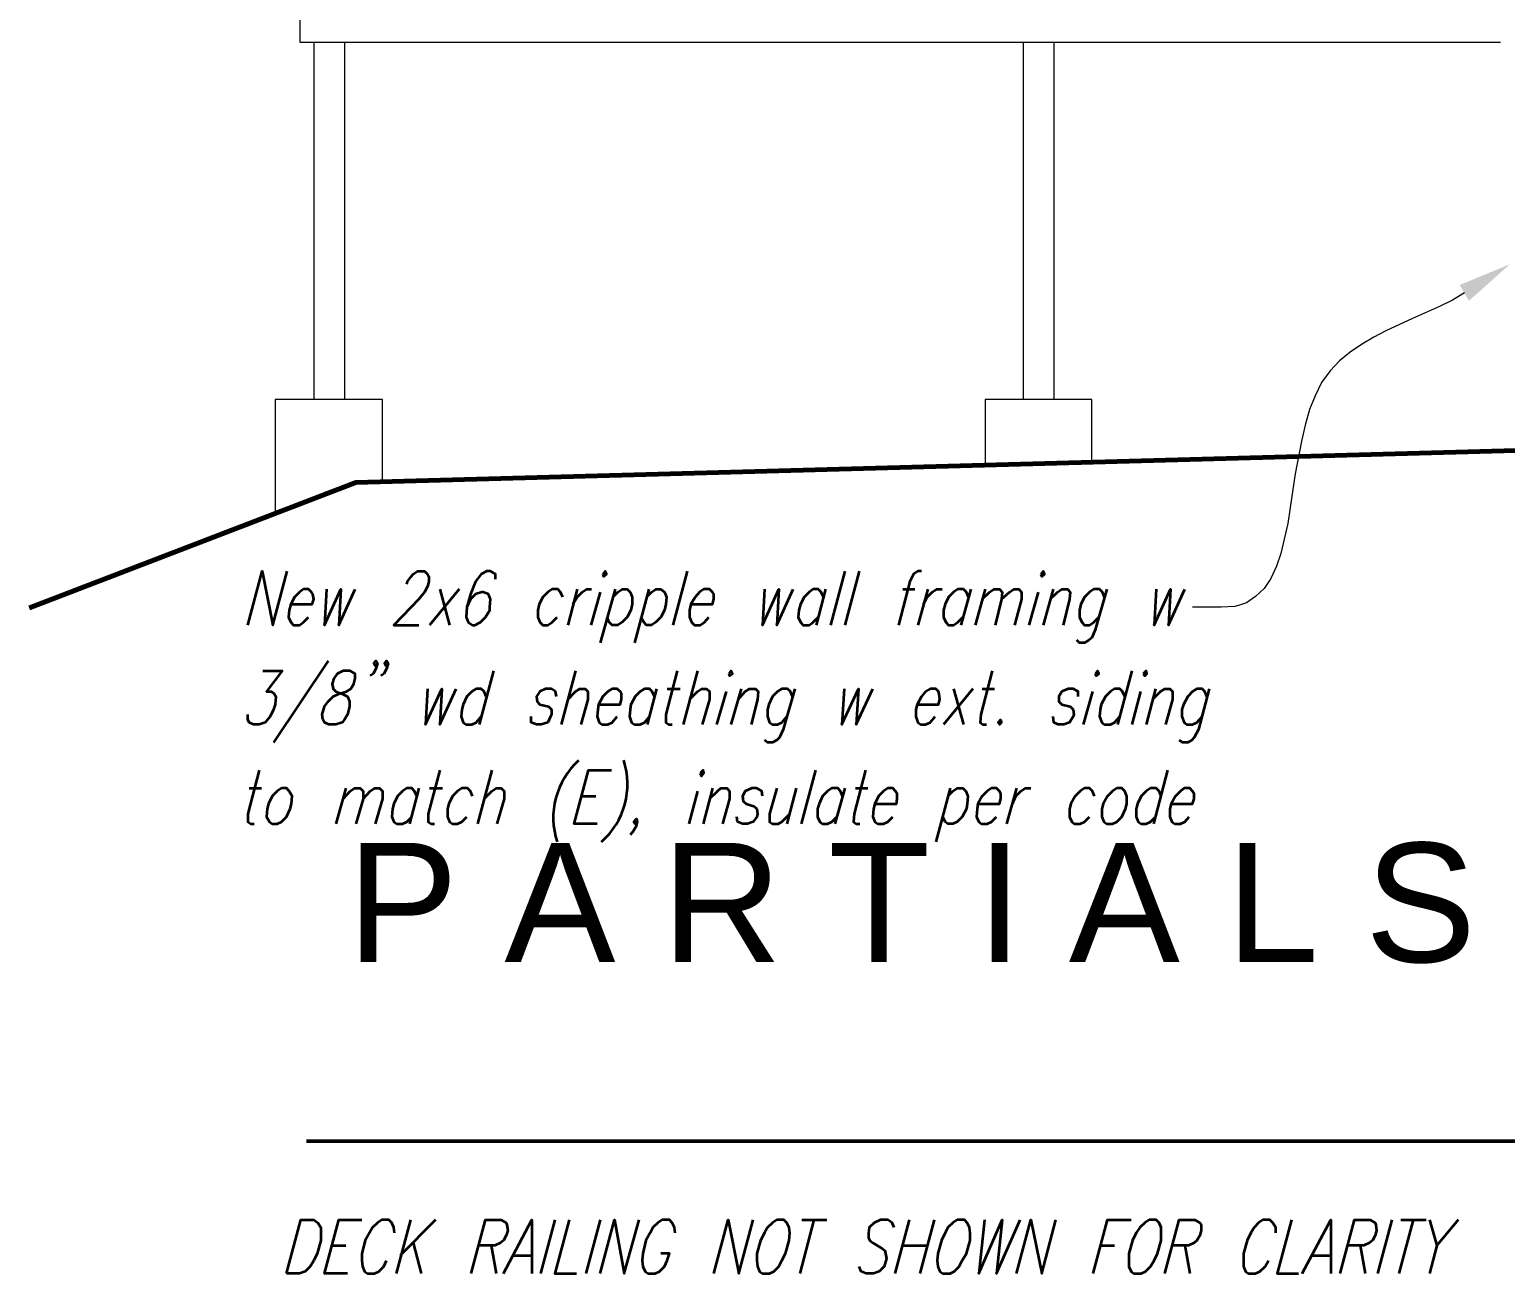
# Model space of a CAD drawing. Header units: inches. Extents: x 1543 to 43489, y -26 to 5775.
# Drawn here: x 2374.3 to 2546.2, y 2881.5 to 3026.4 of the extents above; entities that cross this region are included whole.
import ezdxf

# ---------------------------------------------------------------- set-up
doc = ezdxf.new("R2010")
doc.units = ezdxf.units.IN
doc.header["$LTSCALE"] = 0.5
doc.header["$MEASUREMENT"] = 0
for name, color, linetype in [('PDF_C-TOPO', 7, 'Continuous'), ('PDF_Hatch-boards', 7, 'Continuous'), ('PDF_Layer6', 7, 'Continuous'), ('PDF_LEADER', 7, 'Continuous'), ('PDF_Text', 7, 'Continuous'), ('PDF_TEXT3', 7, 'Continuous')]:
    doc.layers.add(name, color=color, linetype=linetype)
doc.styles.add('PDF Arial', font='arial.ttf')

msp = doc.modelspace()

# ---------------------------------------------------------------- linework, layer by layer
at = {"layer": 'PDF_C-TOPO', "lineweight": 60}
msp.add_lwpolyline([(2374.28, 2959.03), (2412.31, 2973.63), (2547.5, 2977.38), (2412.31, 2973.63)], close=True, dxfattribs=at)
at = {"layer": 'PDF_Hatch-boards', "lineweight": 5}
for points in [[(2545.66, 3024.92), (2405.8, 3024.92), (2405.8, 3034.01), (2545.75, 3034.01)], [(2407.39, 3024.92), (2407.39, 2983.3)], [(2410.97, 3024.92), (2410.97, 2983.3)], [(2490.04, 3024.92), (2490.04, 2983.3)], [(2493.62, 3024.92), (2493.62, 2983.3)], [(2415.39, 2973.71), (2415.39, 2983.3), (2402.88, 2983.3), (2402.88, 2969.96)], [(2498.04, 2975.96), (2498.04, 2983.3), (2485.62, 2983.3), (2485.62, 2975.63)]]:
    msp.add_lwpolyline(points, dxfattribs=at)
at = {"layer": 'PDF_Layer6', "lineweight": 50}
msp.add_lwpolyline([(2406.55, 2896.9), (2919.38, 2896.9)], dxfattribs=at)
at = {"layer": 'PDF_LEADER', "lineweight": 20}
msp.add_lwpolyline([(2541.49, 2995.73), (2540.08, 2994.89), (2538.58, 2994.14), (2535.41, 2992.73), (2532.32, 2991.31), (2530.9, 2990.56), (2529.49, 2989.72), (2528.15, 2988.81), (2526.9, 2987.8), (2525.82, 2986.64), (2524.81, 2985.3), (2524.06, 2983.72), (2523.4, 2982.13), (2522.9, 2980.3), (2522.48, 2978.46), (2521.73, 2974.63), (2521.15, 2970.71), (2520.9, 2968.87), (2520.48, 2967.04), (2520.06, 2965.37), (2519.56, 2963.87), (2518.89, 2962.45), (2518.14, 2961.28), (2517.14, 2960.37), (2516.06, 2959.62), (2515.39, 2959.37), (2514.72, 2959.2), (2513.14, 2959.12), (2509.8, 2959.12)], dxfattribs=at)
at = {"layer": 'PDF_LEADER', "transparency": 33554559}
msp.add_solid([(2542, 2994.81), (2546.75, 2999.06), (2540.91, 2996.65)], dxfattribs=at)
at = {"layer": 'PDF_TEXT3', "lineweight": 35}
for points in [[(2399.71, 2957.03), (2401.38, 2963.29), (2402.63, 2957.03), (2404.3, 2963.29)], [(2418.23, 2961.78), (2418.31, 2962.12), (2418.73, 2962.7), (2418.98, 2962.95), (2419.48, 2963.29), (2420.31, 2963.29), (2420.65, 2962.95), (2420.82, 2962.7), (2420.82, 2962.12), (2420.65, 2961.53), (2420.31, 2960.87), (2419.65, 2960.03), (2416.73, 2957.03), (2419.65, 2957.03)], [(2428.57, 2962.37), (2428.57, 2962.95), (2427.99, 2963.29), (2427.57, 2963.29), (2426.9, 2962.95), (2426.24, 2962.12), (2425.65, 2960.62), (2425.24, 2959.12), (2425.15, 2957.95), (2425.4, 2957.36), (2425.9, 2957.03), (2426.15, 2957.03), (2426.82, 2957.36), (2427.4, 2957.95), (2427.9, 2958.78), (2427.9, 2959.12), (2427.99, 2960.03), (2427.74, 2960.62), (2427.15, 2960.87), (2426.99, 2960.87), (2426.24, 2960.62), (2425.65, 2960.03), (2425.24, 2959.12)], [(2450.92, 2963.29), (2449.25, 2957.03)], [(2469.27, 2963.29), (2467.6, 2957.03)], [(2470.94, 2963.29), (2469.27, 2957.03)], [(2478.19, 2963.29), (2477.78, 2963.29), (2477.28, 2962.95), (2476.86, 2962.12), (2475.53, 2957.03)], [(2404.72, 2959.45), (2407.22, 2959.45), (2407.39, 2960.03), (2407.3, 2960.62), (2407.14, 2960.87), (2406.8, 2961.2), (2406.22, 2961.2), (2405.72, 2960.87), (2405.14, 2960.28), (2404.72, 2959.45), (2404.55, 2958.78), (2404.47, 2957.95), (2404.72, 2957.36), (2405.05, 2957.03), (2405.72, 2957.03), (2406.22, 2957.36), (2406.8, 2957.95)], [(2408.89, 2961.2), (2408.64, 2957.03), (2410.56, 2961.2), (2410.31, 2957.03), (2412.22, 2961.2)], [(2424.32, 2961.2), (2420.9, 2957.03)], [(2422.07, 2961.2), (2423.23, 2957.03)], [(2436.41, 2960.28), (2436.16, 2960.87), (2435.83, 2961.2), (2435.16, 2961.2), (2434.66, 2960.87), (2434.08, 2960.28), (2433.66, 2959.45), (2433.49, 2958.78), (2433.49, 2957.95), (2433.74, 2957.36), (2434.08, 2957.03), (2434.66, 2957.03), (2435.16, 2957.36), (2435.74, 2957.95)], [(2438.08, 2961.2), (2436.99, 2957.03)], [(2437.58, 2959.45), (2438.08, 2960.28), (2438.66, 2960.87), (2439.16, 2961.2), (2439.75, 2961.2)], [(2440.75, 2960.87), (2439.66, 2957.03)], [(2442.5, 2961.2), (2440.75, 2954.95)], [(2442.25, 2960.28), (2442.83, 2960.87), (2443.33, 2961.2), (2443.92, 2961.2), (2444.25, 2960.87), (2444.5, 2960.28), (2444.5, 2959.45), (2444.33, 2958.78), (2443.92, 2957.95), (2443.33, 2957.36), (2442.83, 2957.03), (2442.17, 2957.03), (2441.83, 2957.36), (2441.58, 2957.95)], [(2446.42, 2961.2), (2444.75, 2954.95)], [(2446.17, 2960.28), (2446.75, 2960.87), (2447.25, 2961.2), (2447.84, 2961.2), (2448.25, 2960.87), (2448.5, 2960.28), (2448.42, 2959.45), (2448.25, 2958.78), (2447.84, 2957.95), (2447.25, 2957.36), (2446.75, 2957.03), (2446.17, 2957.03), (2445.84, 2957.36), (2445.5, 2957.95)], [(2451.34, 2959.45), (2453.84, 2959.45), (2454.01, 2960.03), (2454.01, 2960.62), (2453.84, 2960.87), (2453.51, 2961.2), (2452.84, 2961.2), (2452.34, 2960.87), (2451.84, 2960.28), (2451.34, 2959.45), (2451.17, 2958.78), (2451.17, 2957.95), (2451.42, 2957.36), (2451.76, 2957.03), (2452.42, 2957.03), (2452.92, 2957.36), (2453.42, 2957.95)], [(2459.93, 2961.2), (2459.68, 2957.03), (2461.6, 2961.2), (2461.35, 2957.03), (2463.27, 2961.2)], [(2466.77, 2960.28), (2466.52, 2960.87), (2466.18, 2961.2), (2465.6, 2961.2), (2465.1, 2960.87), (2464.52, 2960.28), (2464.1, 2959.45), (2463.93, 2958.78), (2463.85, 2957.95), (2464.1, 2957.36), (2464.43, 2957.03), (2465.1, 2957.03), (2465.6, 2957.36), (2466.18, 2957.95)], [(2467.02, 2961.2), (2465.93, 2957.03)], [(2476.03, 2961.2), (2477.44, 2961.2)], [(2478.94, 2961.2), (2477.78, 2957.03)], [(2478.44, 2959.45), (2478.86, 2960.28), (2479.45, 2960.87), (2479.95, 2961.2), (2480.61, 2961.2)], [(2483.7, 2960.28), (2483.45, 2960.87), (2483.11, 2961.2), (2482.45, 2961.2), (2481.95, 2960.87), (2481.36, 2960.28), (2480.95, 2959.45), (2480.78, 2958.78), (2480.78, 2957.95), (2481.03, 2957.36), (2481.36, 2957.03), (2481.95, 2957.03), (2482.45, 2957.36), (2483.03, 2957.95)], [(2483.95, 2961.2), (2482.78, 2957.03)], [(2485.62, 2961.2), (2484.45, 2957.03)], [(2485.28, 2960.03), (2486.12, 2960.87), (2486.62, 2961.2), (2487.28, 2961.2), (2487.62, 2960.87), (2487.54, 2960.03), (2486.78, 2957.03)], [(2487.54, 2960.03), (2488.45, 2960.87), (2488.95, 2961.2), (2489.54, 2961.2), (2489.87, 2960.87), (2489.87, 2960.03), (2489.04, 2957.03)], [(2491.79, 2960.87), (2490.7, 2957.03)], [(2493.54, 2961.2), (2492.37, 2957.03)], [(2493.21, 2960.03), (2494.04, 2960.87), (2494.54, 2961.2), (2495.21, 2961.2), (2495.54, 2960.87), (2495.46, 2960.03), (2494.71, 2957.03)], [(2499.79, 2961.2), (2498.46, 2956.45), (2498.04, 2955.53), (2497.71, 2955.28), (2497.21, 2954.95), (2496.63, 2954.95), (2496.29, 2955.28)], [(2499.54, 2960.28), (2499.29, 2960.87), (2498.96, 2961.2), (2498.29, 2961.2), (2497.79, 2960.87), (2497.21, 2960.28), (2496.79, 2959.45), (2496.63, 2958.78), (2496.63, 2957.95), (2496.88, 2957.36), (2497.21, 2957.03), (2497.79, 2957.03), (2498.29, 2957.36), (2498.88, 2957.95)], [(2505.55, 2961.2), (2505.3, 2957.03), (2507.22, 2961.2), (2506.97, 2957.03), (2508.89, 2961.2)], [(2409.06, 2952.86), (2402.72, 2943.35)], [(2414.81, 2952.53), (2414.56, 2952.28), (2414.39, 2952.53), (2414.64, 2952.86), (2414.81, 2952.53), (2414.64, 2951.94), (2414.31, 2951.36), (2413.98, 2951.11)], [(2416.06, 2952.53), (2415.81, 2952.28), (2415.64, 2952.53), (2415.89, 2952.86), (2416.06, 2952.53), (2415.89, 2951.94), (2415.56, 2951.36), (2415.23, 2951.11)], [(2401.47, 2951.69), (2403.72, 2951.69), (2401.88, 2949.27), (2402.47, 2949.27), (2402.8, 2949.02), (2402.97, 2948.69), (2402.88, 2947.77), (2402.72, 2947.19), (2402.3, 2946.36), (2401.72, 2945.69), (2401.05, 2945.44), (2400.38, 2945.44), (2399.88, 2945.69), (2399.71, 2946.02), (2399.71, 2946.61)], [(2428.32, 2951.69), (2426.65, 2945.44)], [(2437.91, 2951.69), (2436.24, 2945.44)], [(2449.75, 2951.69), (2448.42, 2946.61), (2448.42, 2945.69), (2448.75, 2945.44), (2449.17, 2945.44)], [(2452.09, 2951.69), (2450.42, 2945.44)], [(2486.45, 2951.69), (2485.12, 2946.61), (2485.03, 2945.69), (2485.37, 2945.44), (2485.78, 2945.44)], [(2502.71, 2951.69), (2501.05, 2945.44)], [(2420.65, 2949.61), (2420.4, 2945.44), (2422.32, 2949.61), (2422.07, 2945.44), (2423.98, 2949.61)], [(2427.49, 2948.69), (2427.24, 2949.27), (2426.9, 2949.61), (2426.32, 2949.61), (2425.82, 2949.27), (2425.24, 2948.69), (2424.82, 2947.77), (2424.65, 2947.19), (2424.57, 2946.36), (2424.82, 2945.69), (2425.15, 2945.44), (2425.82, 2945.44), (2426.32, 2945.69), (2426.9, 2946.36)], [(2435.66, 2948.69), (2435.58, 2949.27), (2435.08, 2949.61), (2434.41, 2949.61), (2433.74, 2949.27), (2433.33, 2948.69), (2433.41, 2948.11), (2433.74, 2947.77), (2434.74, 2947.52), (2435.08, 2947.19), (2435.08, 2946.61), (2434.99, 2946.36), (2434.66, 2945.69), (2433.91, 2945.44), (2433.33, 2945.44), (2432.74, 2945.69), (2432.74, 2946.36)], [(2436.99, 2948.36), (2437.91, 2949.27), (2438.41, 2949.61), (2439, 2949.61), (2439.33, 2949.27), (2439.33, 2948.36), (2438.5, 2945.44)], [(2440.58, 2947.77), (2443.08, 2947.77), (2443.25, 2948.36), (2443.25, 2949.02), (2443.08, 2949.27), (2442.75, 2949.61), (2442.17, 2949.61), (2441.67, 2949.27), (2441.08, 2948.69), (2440.58, 2947.77), (2440.5, 2947.19), (2440.41, 2946.36), (2440.66, 2945.69), (2441, 2945.44), (2441.67, 2945.44), (2442.17, 2945.69), (2442.75, 2946.36)], [(2447.09, 2948.69), (2446.84, 2949.27), (2446.5, 2949.61), (2445.92, 2949.61), (2445.42, 2949.27), (2444.83, 2948.69), (2444.33, 2947.77), (2444.25, 2947.19), (2444.17, 2946.36), (2444.42, 2945.69), (2444.75, 2945.44), (2445.42, 2945.44), (2445.92, 2945.69), (2446.5, 2946.36)], [(2447.34, 2949.61), (2446.25, 2945.44)], [(2448.59, 2949.61), (2450.09, 2949.61)], [(2451.17, 2948.36), (2452.09, 2949.27), (2452.59, 2949.61), (2453.17, 2949.61), (2453.51, 2949.27), (2453.51, 2948.36), (2452.67, 2945.44)], [(2457.18, 2949.61), (2456.01, 2945.44)], [(2456.84, 2948.36), (2457.68, 2949.27), (2458.18, 2949.61), (2458.85, 2949.61), (2459.18, 2949.27), (2459.1, 2948.36), (2458.35, 2945.44)], [(2463.43, 2949.61), (2462.1, 2944.85), (2461.68, 2943.94), (2461.35, 2943.6), (2460.85, 2943.35), (2460.26, 2943.35), (2459.93, 2943.6)], [(2463.18, 2948.69), (2462.93, 2949.27), (2462.6, 2949.61), (2461.93, 2949.61), (2461.43, 2949.27), (2460.85, 2948.69), (2460.43, 2947.77), (2460.26, 2947.19), (2460.26, 2946.36), (2460.51, 2945.69), (2460.85, 2945.44), (2461.43, 2945.44), (2461.93, 2945.69), (2462.52, 2946.36)], [(2469.19, 2949.61), (2468.94, 2945.44), (2470.86, 2949.61), (2470.6, 2945.44), (2472.52, 2949.61)], [(2477.69, 2947.77), (2480.2, 2947.77), (2480.36, 2948.36), (2480.28, 2949.02), (2480.2, 2949.27), (2479.86, 2949.61), (2479.2, 2949.61), (2478.69, 2949.27), (2478.19, 2948.69), (2477.69, 2947.77), (2477.53, 2947.19), (2477.53, 2946.36), (2477.78, 2945.69), (2478.11, 2945.44), (2478.69, 2945.44), (2479.2, 2945.69), (2479.78, 2946.36)], [(2484.2, 2949.61), (2480.78, 2945.44)], [(2481.95, 2949.61), (2483.11, 2945.44)], [(2485.28, 2949.61), (2486.7, 2949.61)], [(2496.46, 2948.69), (2496.46, 2949.27), (2495.88, 2949.61), (2495.29, 2949.61), (2494.54, 2949.27), (2494.21, 2948.69), (2494.21, 2948.11), (2494.54, 2947.77), (2495.54, 2947.52), (2495.88, 2947.19), (2495.96, 2946.61), (2495.88, 2946.36), (2495.46, 2945.69), (2494.79, 2945.44), (2494.12, 2945.44), (2493.62, 2945.69), (2493.54, 2946.36)], [(2501.88, 2948.69), (2501.63, 2949.27), (2501.3, 2949.61), (2500.71, 2949.61), (2500.21, 2949.27), (2499.63, 2948.69), (2499.13, 2947.77), (2499.04, 2947.19), (2498.96, 2946.36), (2499.21, 2945.69), (2499.54, 2945.44), (2500.21, 2945.44), (2500.71, 2945.69), (2501.3, 2946.36)], [(2505.47, 2949.61), (2504.38, 2945.44)], [(2505.13, 2948.36), (2506.05, 2949.27), (2506.55, 2949.61), (2507.13, 2949.61), (2507.47, 2949.27), (2507.47, 2948.36), (2506.63, 2945.44)], [(2511.72, 2949.61), (2510.47, 2944.85), (2509.97, 2943.94), (2509.72, 2943.6), (2509.22, 2943.35), (2508.64, 2943.35), (2508.22, 2943.6)], [(2511.47, 2948.69), (2511.22, 2949.27), (2510.89, 2949.61), (2510.3, 2949.61), (2509.8, 2949.27), (2509.22, 2948.69), (2508.72, 2947.77), (2508.55, 2947.19), (2508.55, 2946.36), (2508.8, 2945.69), (2509.14, 2945.44), (2509.8, 2945.44), (2510.3, 2945.69), (2510.89, 2946.36)], [(2455.43, 2949.27), (2454.34, 2945.44)], [(2498.13, 2949.27), (2497.04, 2945.44)], [(2503.71, 2949.27), (2502.71, 2945.44)], [(2401.05, 2940.1), (2399.71, 2935.01), (2399.71, 2934.1), (2400.05, 2933.85), (2400.47, 2933.85)], [(2422.07, 2940.1), (2420.73, 2935.01), (2420.73, 2934.1), (2421.07, 2933.85), (2421.48, 2933.85)], [(2428.15, 2940.1), (2426.49, 2933.85)], [(2440.41, 2933.85), (2437.75, 2933.85), (2439.41, 2940.1), (2442.08, 2940.1)], [(2465.85, 2940.1), (2464.18, 2933.85)], [(2471.69, 2940.1), (2470.35, 2935.01), (2470.27, 2934.1), (2470.6, 2933.85), (2471.02, 2933.85)], [(2506.88, 2940.1), (2505.22, 2933.85)], [(2399.88, 2938.02), (2401.3, 2938.02)], [(2411.14, 2938.02), (2409.97, 2933.85)], [(2410.81, 2936.76), (2411.64, 2937.68), (2412.14, 2938.02), (2412.81, 2938.02), (2413.14, 2937.68), (2413.14, 2936.76), (2412.31, 2933.85)], [(2413.14, 2936.76), (2413.98, 2937.68), (2414.48, 2938.02), (2415.06, 2938.02), (2415.39, 2937.68), (2415.39, 2936.76), (2414.56, 2933.85)], [(2419.4, 2937.1), (2419.15, 2937.68), (2418.81, 2938.02), (2418.23, 2938.02), (2417.73, 2937.68), (2417.15, 2937.1), (2416.73, 2936.18), (2416.56, 2935.6), (2416.48, 2934.68), (2416.73, 2934.1), (2417.06, 2933.85), (2417.73, 2933.85), (2418.23, 2934.1), (2418.81, 2934.68)], [(2419.65, 2938.02), (2418.56, 2933.85)], [(2420.9, 2938.02), (2422.4, 2938.02)], [(2425.9, 2937.1), (2425.65, 2937.68), (2425.32, 2938.02), (2424.65, 2938.02), (2424.15, 2937.68), (2423.57, 2937.1), (2423.15, 2936.18), (2422.98, 2935.6), (2422.98, 2934.68), (2423.23, 2934.1), (2423.57, 2933.85), (2424.15, 2933.85), (2424.65, 2934.1), (2425.24, 2934.68)], [(2427.24, 2936.76), (2428.15, 2937.68), (2428.65, 2938.02), (2429.24, 2938.02), (2429.57, 2937.68), (2429.57, 2936.76), (2428.74, 2933.85)], [(2452.09, 2937.68), (2451.09, 2933.85)], [(2453.84, 2938.02), (2452.76, 2933.85)], [(2453.51, 2936.76), (2454.43, 2937.68), (2454.84, 2938.02), (2455.51, 2938.02), (2455.84, 2937.68), (2455.84, 2936.76), (2455.01, 2933.85)], [(2459.68, 2937.1), (2459.6, 2937.68), (2459.01, 2938.02), (2458.43, 2938.02), (2457.68, 2937.68), (2457.34, 2937.1), (2457.43, 2936.51), (2457.76, 2936.18), (2458.68, 2935.93), (2459.01, 2935.6), (2459.1, 2935.01), (2459.01, 2934.68), (2458.6, 2934.1), (2457.93, 2933.85), (2457.34, 2933.85), (2456.76, 2934.1), (2456.68, 2934.68)], [(2461.35, 2938.02), (2460.51, 2935.01), (2460.51, 2934.1), (2460.85, 2933.85), (2461.51, 2933.85), (2461.93, 2934.1), (2462.85, 2935.01)], [(2463.6, 2938.02), (2462.52, 2933.85)], [(2469.02, 2937.1), (2468.77, 2937.68), (2468.44, 2938.02), (2467.77, 2938.02), (2467.27, 2937.68), (2466.69, 2937.1), (2466.27, 2936.18), (2466.1, 2935.6), (2466.1, 2934.68), (2466.35, 2934.1), (2466.69, 2933.85), (2467.27, 2933.85), (2467.77, 2934.1), (2468.35, 2934.68)], [(2469.27, 2938.02), (2468.1, 2933.85)], [(2470.52, 2938.02), (2471.94, 2938.02)], [(2472.77, 2936.18), (2475.28, 2936.18), (2475.36, 2936.76), (2475.36, 2937.35), (2475.19, 2937.68), (2474.86, 2938.02), (2474.27, 2938.02), (2473.77, 2937.68), (2473.19, 2937.1), (2472.77, 2936.18), (2472.61, 2935.6), (2472.52, 2934.68), (2472.77, 2934.1), (2473.11, 2933.85), (2473.77, 2933.85), (2474.27, 2934.1), (2474.86, 2934.68)], [(2481.53, 2938.02), (2479.86, 2931.76)], [(2481.28, 2937.1), (2481.86, 2937.68), (2482.36, 2938.02), (2483.03, 2938.02), (2483.37, 2937.68), (2483.62, 2937.1), (2483.53, 2936.18), (2483.45, 2935.6), (2482.95, 2934.68), (2482.36, 2934.1), (2481.86, 2933.85), (2481.28, 2933.85), (2480.95, 2934.1), (2480.7, 2934.68)], [(2484.78, 2936.18), (2487.28, 2936.18), (2487.45, 2936.76), (2487.45, 2937.35), (2487.28, 2937.68), (2486.95, 2938.02), (2486.37, 2938.02), (2485.87, 2937.68), (2485.28, 2937.1), (2484.78, 2936.18), (2484.7, 2935.6), (2484.62, 2934.68), (2484.87, 2934.1), (2485.2, 2933.85), (2485.87, 2933.85), (2486.37, 2934.1), (2486.95, 2934.68)], [(2489.29, 2938.02), (2488.12, 2933.85)], [(2488.79, 2936.18), (2489.2, 2937.1), (2489.79, 2937.68), (2490.29, 2938.02), (2490.95, 2938.02)], [(2498.38, 2937.1), (2498.13, 2937.68), (2497.79, 2938.02), (2497.21, 2938.02), (2496.71, 2937.68), (2496.13, 2937.1), (2495.62, 2936.18), (2495.46, 2935.6), (2495.46, 2934.68), (2495.71, 2934.1), (2496.04, 2933.85), (2496.71, 2933.85), (2497.21, 2934.1), (2497.79, 2934.68)], [(2506.13, 2937.1), (2505.88, 2937.68), (2505.55, 2938.02), (2504.88, 2938.02), (2504.38, 2937.68), (2503.8, 2937.1), (2503.38, 2936.18), (2503.21, 2935.6), (2503.21, 2934.68), (2503.46, 2934.1), (2503.8, 2933.85), (2504.38, 2933.85), (2504.88, 2934.1), (2505.47, 2934.68)], [(2507.3, 2936.18), (2509.8, 2936.18), (2509.97, 2936.76), (2509.97, 2937.35), (2509.8, 2937.68), (2509.47, 2938.02), (2508.8, 2938.02), (2508.39, 2937.68), (2507.8, 2937.1), (2507.3, 2936.18), (2507.13, 2935.6), (2507.13, 2934.68), (2507.38, 2934.1), (2507.72, 2933.85), (2508.39, 2933.85), (2508.89, 2934.1), (2509.39, 2934.68)], [(2438.58, 2937.1), (2440.25, 2937.1)], [(2445.08, 2934.1), (2444.83, 2933.85), (2444.67, 2934.1), (2445, 2934.43), (2445.08, 2934.1), (2444.92, 2933.51), (2444.58, 2932.93), (2444.25, 2932.59)], [(2411.31, 2881.47), (2408.64, 2881.47), (2410.31, 2887.72), (2412.98, 2887.72)], [(2416.81, 2886.22), (2416.73, 2886.81), (2416.48, 2887.39), (2416.14, 2887.72), (2415.31, 2887.72), (2414.81, 2887.39), (2414.23, 2886.81), (2413.89, 2886.22), (2413.39, 2885.31), (2412.98, 2883.81), (2412.98, 2882.97), (2413.06, 2882.3), (2413.31, 2881.72), (2413.64, 2881.47), (2414.48, 2881.47), (2414.98, 2881.72), (2415.56, 2882.3), (2415.89, 2882.97)], [(2418.65, 2887.72), (2416.98, 2881.47)], [(2421.57, 2887.72), (2417.48, 2883.55)], [(2425.74, 2881.47), (2427.4, 2887.72), (2429.24, 2887.72), (2429.82, 2887.39), (2429.91, 2887.14), (2429.99, 2886.47), (2429.82, 2885.89), (2429.49, 2885.31), (2429.16, 2885.06), (2428.49, 2884.72), (2426.57, 2884.72)], [(2429.49, 2881.47), (2432.82, 2887.72), (2432.82, 2881.47)], [(2435.49, 2887.72), (2433.83, 2881.47)], [(2437.16, 2887.72), (2435.49, 2881.47), (2438, 2881.47)], [(2440.75, 2887.72), (2439.08, 2881.47)], [(2440.75, 2881.47), (2442.42, 2887.72), (2443.58, 2881.47), (2445.33, 2887.72)], [(2449.5, 2886.22), (2449.42, 2886.81), (2449.17, 2887.39), (2448.84, 2887.72), (2448, 2887.72), (2447.5, 2887.39), (2446.92, 2886.81), (2446.59, 2886.22), (2446.09, 2885.31), (2445.75, 2883.81), (2445.67, 2882.97), (2445.75, 2882.3), (2446, 2881.72), (2446.34, 2881.47), (2447.17, 2881.47), (2447.67, 2881.72), (2448.25, 2882.3), (2448.59, 2882.97), (2448.84, 2883.81), (2447.84, 2883.81)], [(2454.01, 2881.47), (2455.68, 2887.72), (2456.93, 2881.47), (2458.6, 2887.72)], [(2465.68, 2887.72), (2464.02, 2881.47)], [(2464.27, 2887.72), (2467.19, 2887.72)], [(2475.03, 2886.81), (2474.77, 2887.39), (2474.27, 2887.72), (2473.44, 2887.72), (2472.69, 2887.39), (2472.11, 2886.81), (2472.02, 2886.22), (2472.02, 2885.64), (2472.19, 2885.31), (2472.52, 2885.06), (2473.61, 2884.39), (2473.94, 2884.14), (2474.02, 2883.81), (2474.11, 2883.22), (2473.86, 2882.3), (2473.27, 2881.72), (2472.61, 2881.47), (2471.77, 2881.47), (2471.19, 2881.72), (2470.94, 2882.3)], [(2476.78, 2887.72), (2475.11, 2881.47)], [(2479.7, 2887.72), (2478.03, 2881.47)], [(2485.53, 2887.72), (2484.87, 2881.47), (2487.62, 2887.72), (2486.95, 2881.47), (2489.7, 2887.72)], [(2489.29, 2881.47), (2490.95, 2887.72), (2492.21, 2881.47), (2493.87, 2887.72)], [(2498.21, 2881.47), (2499.88, 2887.72), (2502.63, 2887.72)], [(2506.55, 2881.47), (2508.22, 2887.72), (2510.05, 2887.72), (2510.64, 2887.39), (2510.8, 2887.14), (2510.8, 2886.47), (2510.64, 2885.89), (2510.3, 2885.31), (2509.97, 2885.06), (2509.3, 2884.72), (2507.38, 2884.72)], [(2519.48, 2886.22), (2519.48, 2886.81), (2519.14, 2887.39), (2518.81, 2887.72), (2517.98, 2887.72), (2517.48, 2887.39), (2516.98, 2886.81), (2516.56, 2886.22), (2516.14, 2885.31), (2515.72, 2883.81), (2515.72, 2882.97), (2515.72, 2882.3), (2515.97, 2881.72), (2516.31, 2881.47), (2517.14, 2881.47), (2517.64, 2881.72), (2518.23, 2882.3), (2518.64, 2882.97)], [(2521.31, 2887.72), (2519.64, 2881.47), (2522.15, 2881.47)], [(2522.56, 2881.47), (2525.9, 2887.72), (2525.9, 2881.47)], [(2526.98, 2881.47), (2528.65, 2887.72), (2530.49, 2887.72), (2531.07, 2887.39), (2531.15, 2887.14), (2531.24, 2886.47), (2531.07, 2885.89), (2530.74, 2885.31), (2530.4, 2885.06), (2529.74, 2884.72), (2527.82, 2884.72)], [(2532.99, 2887.72), (2531.32, 2881.47)], [(2535.49, 2887.72), (2533.82, 2881.47)], [(2534.07, 2887.72), (2536.99, 2887.72)], [(2537.41, 2887.72), (2538.24, 2884.72), (2537.41, 2881.47)], [(2540.74, 2887.72), (2538.24, 2884.72)], [(2409.47, 2884.72), (2411.14, 2884.72)], [(2418.98, 2885.06), (2419.9, 2881.47)], [(2428.07, 2884.72), (2428.65, 2881.47)], [(2475.94, 2884.72), (2478.86, 2884.72)], [(2499.04, 2884.72), (2500.71, 2884.72)], [(2508.89, 2884.72), (2509.47, 2881.47)], [(2529.32, 2884.72), (2529.9, 2881.47)], [(2430.66, 2883.55), (2432.74, 2883.55)], [(2523.73, 2883.55), (2525.82, 2883.55)]]:
    msp.add_lwpolyline(points, dxfattribs=at)
for points in [[(2441.08, 2962.95), (2441.16, 2962.7), (2441.5, 2962.95), (2441.33, 2963.29)], [(2492.12, 2962.95), (2492.21, 2962.7), (2492.54, 2962.95), (2492.37, 2963.29)], [(2410.81, 2951.69), (2410.14, 2951.36), (2409.72, 2950.78), (2409.56, 2950.19), (2409.64, 2949.61), (2409.97, 2949.27), (2410.72, 2949.02), (2411.31, 2948.69), (2411.56, 2948.11), (2411.56, 2947.52), (2411.31, 2946.61), (2410.97, 2946.02), (2410.72, 2945.69), (2409.97, 2945.44), (2409.14, 2945.44), (2408.64, 2945.69), (2408.47, 2946.02), (2408.39, 2946.61), (2408.64, 2947.52), (2409.06, 2948.11), (2409.64, 2948.69), (2410.31, 2949.02), (2411.22, 2949.27), (2411.72, 2949.61), (2412.06, 2950.19), (2412.22, 2950.78), (2412.22, 2951.36), (2411.64, 2951.69)], [(2455.76, 2951.36), (2455.84, 2951.11), (2456.18, 2951.36), (2456.01, 2951.69)], [(2498.46, 2951.36), (2498.54, 2951.11), (2498.88, 2951.36), (2498.71, 2951.69)], [(2504.05, 2951.36), (2504.22, 2951.11), (2504.47, 2951.36), (2504.38, 2951.69)], [(2487.45, 2946.02), (2487.12, 2945.69), (2487.28, 2945.44), (2487.54, 2945.69)], [(2452.42, 2939.77), (2452.59, 2939.43), (2452.84, 2939.77), (2452.76, 2940.1)], [(2403.63, 2938.02), (2403.13, 2937.68), (2402.55, 2937.1), (2402.13, 2936.18), (2401.97, 2935.6), (2401.88, 2934.68), (2402.22, 2934.1), (2402.55, 2933.85), (2403.13, 2933.85), (2403.63, 2934.1), (2404.22, 2934.68), (2404.64, 2935.6), (2404.8, 2936.18), (2404.89, 2937.1), (2404.55, 2937.68), (2404.22, 2938.02)], [(2500.96, 2938.02), (2500.46, 2937.68), (2499.88, 2937.1), (2499.38, 2936.18), (2499.21, 2935.6), (2499.21, 2934.68), (2499.46, 2934.1), (2499.79, 2933.85), (2500.46, 2933.85), (2500.96, 2934.1), (2501.55, 2934.68), (2501.96, 2935.6), (2502.13, 2936.18), (2502.13, 2937.1), (2501.88, 2937.68), (2501.55, 2938.02)], [(2404.22, 2881.47), (2405.89, 2887.72), (2407.39, 2887.72), (2407.89, 2887.39), (2408.22, 2886.81), (2408.22, 2886.22), (2408.22, 2885.31), (2407.8, 2883.81), (2407.39, 2882.97), (2406.97, 2882.3), (2406.39, 2881.72), (2405.72, 2881.47)], [(2461.35, 2887.72), (2460.85, 2887.39), (2460.26, 2886.81), (2459.93, 2886.22), (2459.43, 2885.31), (2459.01, 2883.81), (2459.01, 2882.97), (2459.1, 2882.3), (2459.35, 2881.72), (2459.68, 2881.47), (2460.51, 2881.47), (2461.01, 2881.72), (2461.6, 2882.3), (2461.93, 2882.97), (2462.35, 2883.81), (2462.77, 2885.31), (2462.85, 2886.22), (2462.77, 2886.81), (2462.52, 2887.39), (2462.18, 2887.72)], [(2482.36, 2887.72), (2481.86, 2887.39), (2481.28, 2886.81), (2480.95, 2886.22), (2480.53, 2885.31), (2480.11, 2883.81), (2480.03, 2882.97), (2480.11, 2882.3), (2480.36, 2881.72), (2480.7, 2881.47), (2481.53, 2881.47), (2482.03, 2881.72), (2482.61, 2882.3), (2482.95, 2882.97), (2483.45, 2883.81), (2483.87, 2885.31), (2483.87, 2886.22), (2483.78, 2886.81), (2483.53, 2887.39), (2483.2, 2887.72)], [(2504.72, 2887.72), (2504.22, 2887.39), (2503.63, 2886.81), (2503.21, 2886.22), (2502.8, 2885.31), (2502.38, 2883.81), (2502.38, 2882.97), (2502.38, 2882.3), (2502.63, 2881.72), (2502.96, 2881.47), (2503.8, 2881.47), (2504.3, 2881.72), (2504.88, 2882.3), (2505.3, 2882.97), (2505.72, 2883.81), (2506.13, 2885.31), (2506.13, 2886.22), (2506.13, 2886.81), (2505.88, 2887.39), (2505.55, 2887.72)]]:
    msp.add_lwpolyline(points, close=True, dxfattribs=at)
for centre, radius, start, end in [((2444.4, 2934.56), 9.1, 132.5624, 197.9505), ((2434.96, 2938.49), 8.99, 311.5403, 18.0345)]:
    msp.add_arc(centre, radius, start, end, dxfattribs=at)

# ---------------------------------------------------------------- texts
at = {"layer": 'PDF_Text', "insert": (2411.28, 2917.56), "char_height": 13.8903, "attachment_point": 7, "style": 'PDF Arial'}
msp.add_mtext('P A R T I A L S E C T I O N - LOOKING WEST 1/4" = 1\'- 0', dxfattribs=at)

doc.saveas('drawing.dxf')
